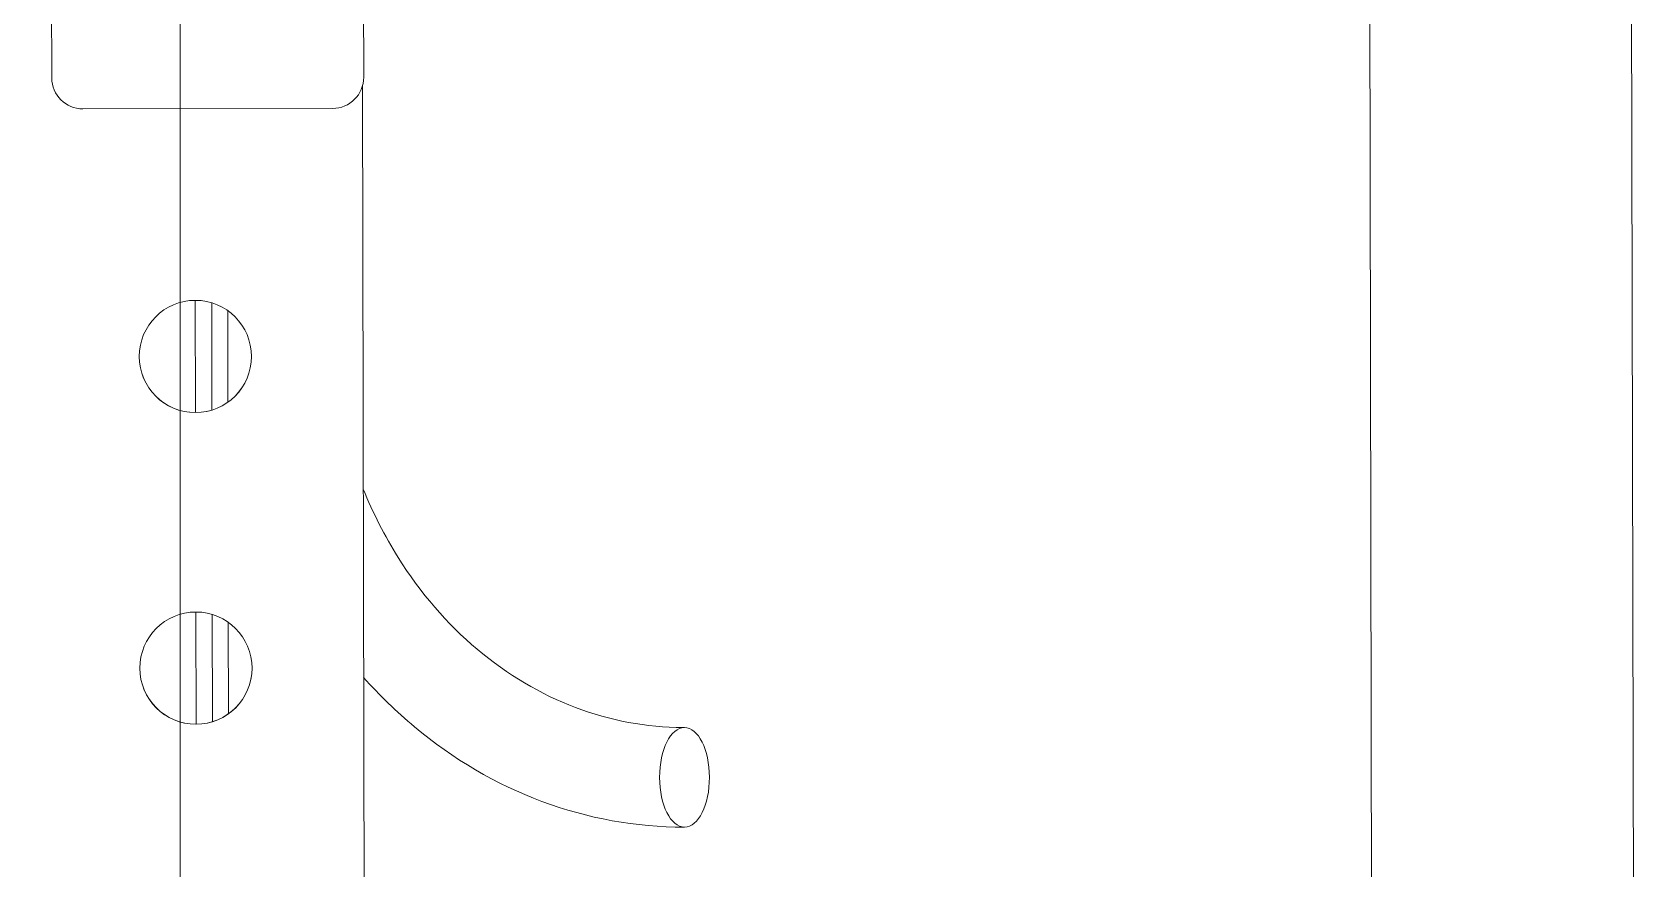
# Model space of a CAD drawing. Extents: x -3873 to 164127, y 7129 to 96529.
# Drawn here: x 85638.3 to 85895.5, y 47877.1 to 48011.4 of the extents above; entities that cross this region are included whole.
import ezdxf

# ---------------------------------------------------------------- set-up
doc = ezdxf.new("R2010")
doc.units = 0
doc.layers.get('0').update_dxf_attribs({"linetype": 'CONTINUOUS'})
doc.layers.add('LAYOUT Kromeka', color=1, linetype='CONTINUOUS', lineweight=5)

# ---------------------------------------------------------------- blocks, each defined once
blk = doc.blocks.new('drop-GS-double')
for p, q in [((-457.56, 253.5), (-370.06, 253.5)), ((-462.56, 208.45), (-462.56, 248.5)), ((-543.31, 230.54), (-561.31, 230.54)), ((-493.31, 230.54), (-511.31, 230.54)), ((-543.71, 227.9), (-560.91, 227.9)), ((-493.71, 227.9), (-510.91, 227.9)), ((-544.97, 225.33), (-559.65, 225.33)), ((-494.97, 225.33), (-509.65, 225.33)), ((-458.95, 203.64), (-727.31, 203.64)), ((-370.06, 203.45), (-457.56, 203.45)), ((-727.28, 42.01), (-400.06, 42)), ((-727.28, 0.01), (-400.06, 0))]:
    blk.add_line(p, q)
for centre in [(-552.31, 230.54), (-502.31, 230.54)]:
    blk.add_circle(centre, 9)
for centre, radius, start, end in [((-457.56, 248.5), 5, 90, 180), ((-552.31, 230.54), 9, 90.0014, 269.9982), ((-502.31, 230.54), 9, 90.0014, 269.9982), ((-457.56, 208.45), 5, 180, 270)]:
    blk.add_arc(centre, radius, start, end)
blk.add_ellipse((-569.98, 152.19), major_axis=(8, 0), ratio=0.499997)
for points, knots in [([(-553.85, 203.64), (-556.72, 201.11), (-559.38, 198.39), (-566.97, 189.34), (-571.05, 182.41), (-576.55, 167.74), (-577.97, 160), (-577.98, 152.23), (-577.98, 152.21), (-577.98, 152.19)], [0.7953202, 0.7953202, 0.7953202, 0.7953202, 0.9424778, 0.9424778, 1.2566371, 1.2566371, 1.5698396, 1.5698396, 1.5707963, 1.5707963, 1.5707963, 1.5707963]), ([(-523.63, 203.64), (-527.49, 202.09), (-531.17, 200.22), (-540.3, 194.53), (-545.3, 190.23), (-553.46, 180.58), (-556.62, 175.25), (-560.86, 164.09), (-561.95, 158.26), (-561.98, 152.35), (-561.98, 152.27), (-561.98, 152.2)], [6.718135, 6.718135, 6.718135, 6.718135, 6.907419, 6.907419, 7.221579, 7.221579, 7.535738, 7.535738, 7.849897, 7.849897, 7.853982, 7.853982, 7.853982, 7.853982])]:
    blk.add_open_spline(points, degree=3, knots=knots)
blk = doc.blocks.new('g-cl-drop-gs-double')
blk.add_blockref('drop-GS-double', (2633.59, 1448.89))

msp = doc.modelspace()

# ---------------------------------------------------------------- linework, layer by layer
at = {"layer": 'LAYOUT Kromeka', "ltscale": 20}
msp.add_line((85662.06, 47010.51, -15419981.6), (85662.06, 60501.81, -15419981.6), dxfattribs=at)
at = {"layer": 'LAYOUT Kromeka', "elevation": -15419959.69}
msp.add_lwpolyline([(83727.59, 63133.87), (83721.97, 47023.65, 0.412929), (84124.92, 46618.64), (85259.11, 46618.64, 0.415704), (85662.06, 47023.65), (85662.06, 60626.61), (85662.06, 60701.85, 1), (85017.06, 60701.85), (85017.06, 60331.81), (85017.06, 56376, -1), (84371.23, 56376), (84372.61, 60367.81), (84372.59, 63130.55)], format="xyb", dxfattribs=at)

# ---------------------------------------------------------------- block references
at = {"layer": 'LAYOUT Kromeka', "rotation": 90.10840459875308}
msp.add_blockref('g-cl-drop-gs-double', (87347.97, 45831.25, -15419981.6), dxfattribs=at)

doc.saveas('drawing.dxf')
